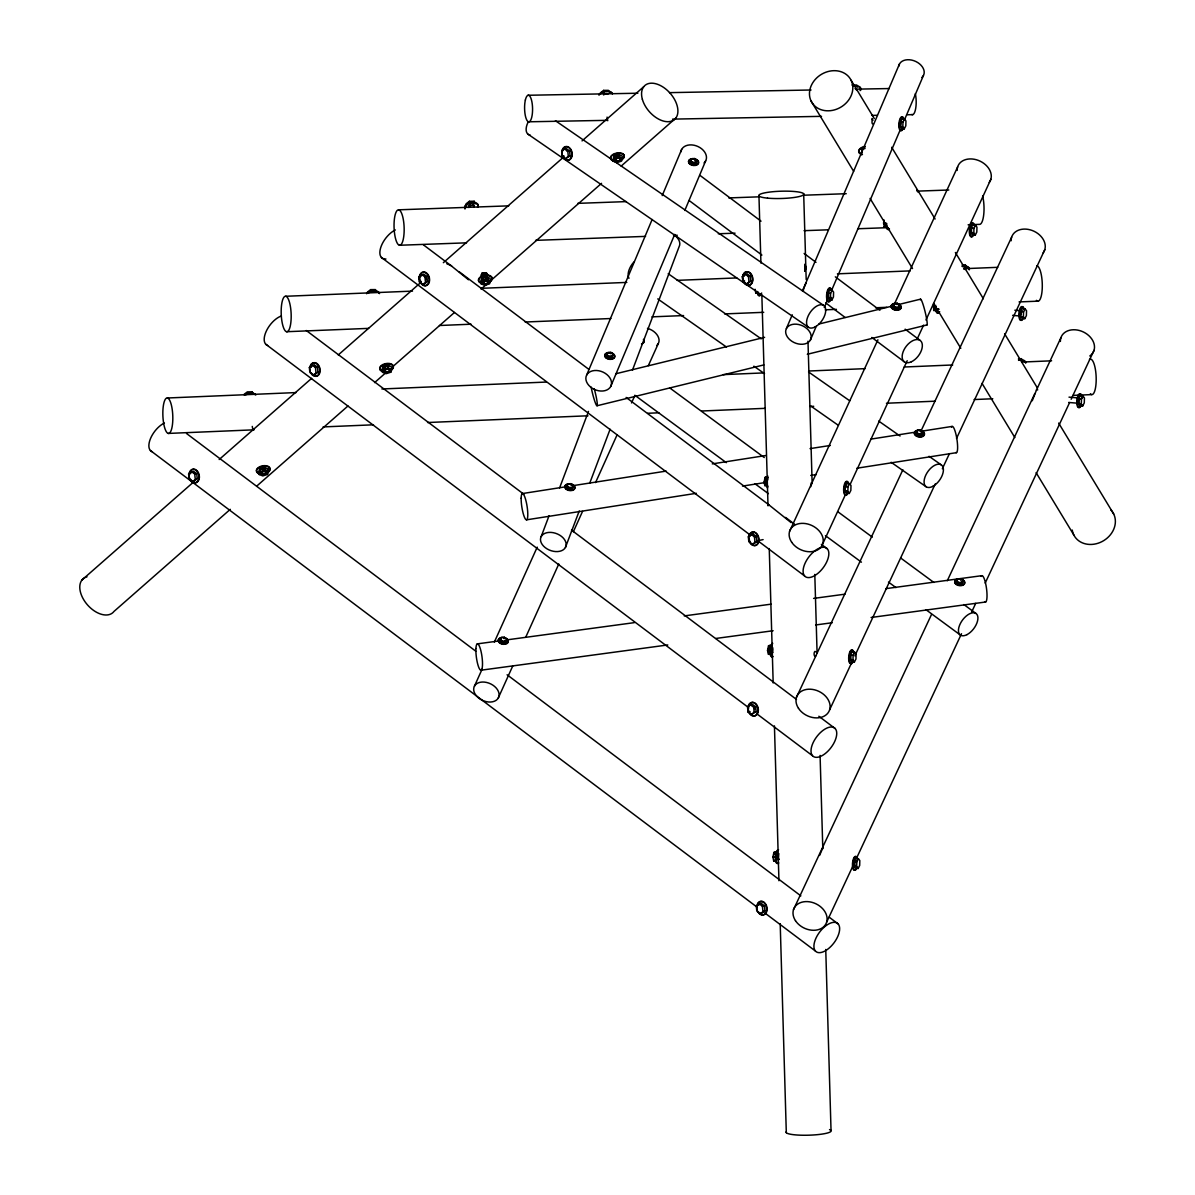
<?xml version="1.0" encoding="UTF-8"?>
<svg xmlns="http://www.w3.org/2000/svg" width="1195" height="1195" viewBox="0 0 1195 1195"><rect width="100%" height="100%" fill="white"/><g stroke="black" fill="none" stroke-linecap="round" stroke-linejoin="round"><path stroke-width="1.5" d="M487.067 275.537A2.644 1.479 -9.3 0 0 486.096 273.849L482.317 274.208L482.272 276.389M828.06 297.973L828.195 293.089L829.763 290.041L832.168 290.251L833.587 292.103L833.453 296.987L831.884 300.035L829.479 299.825L828.06 297.973L830.465 298.197L831.884 300.035M830.465 298.197L830.6 293.298L832.168 290.251M845.209 491.369L845.343 486.484L846.911 483.437L849.57 483.661L850.989 485.514L850.855 490.398L849.286 493.445L846.628 493.206L845.209 491.369L847.867 491.608L849.286 493.445M847.867 491.608L848.017 486.709L849.57 483.661M850.243 659.939L850.392 655.054L851.945 652.007L854.679 652.246L856.098 654.083L855.964 658.983L854.395 662.03L851.676 661.791L850.243 659.939L852.976 660.178L854.395 662.03M852.976 660.178L853.111 655.293L854.679 652.246M854.022 866.42L854.156 861.535L855.725 858.488L858.398 858.712L859.817 860.564L859.683 865.449L858.115 868.496L855.441 868.257L854.022 866.42L856.695 866.659L858.115 868.496M856.695 866.659L856.83 861.759L858.398 858.712M900.373 126.834L900.522 121.95L902.076 118.902L904.525 119.112L905.944 120.949L905.81 125.848L904.242 128.881L901.792 128.672L900.373 126.834L902.822 127.043L904.242 128.881M902.822 127.043L902.972 122.159L904.525 119.112M970.937 233.01L971.087 228.125L972.64 225.078L975.523 225.332L976.957 227.169L976.808 232.069L975.254 235.116L972.371 234.862L970.937 233.01L973.82 233.264L975.254 235.116M973.82 233.264L973.97 228.379L975.523 225.332M1020.515 316.57L1020.664 311.686L1022.218 308.639L1025.101 308.893L1026.535 310.73L1026.385 315.614L1024.832 318.662L1021.949 318.408L1020.515 316.57L1023.398 316.824L1024.832 318.662M1023.398 316.824L1023.547 311.94L1025.101 308.893M1078.413 403.805L1078.562 398.921L1080.116 395.874L1082.999 396.128L1084.433 397.965L1084.283 402.864L1082.73 405.912L1079.847 405.658L1078.413 403.805L1081.296 404.059L1082.73 405.912M1081.296 404.059L1081.445 399.175L1082.999 396.128M500.107 640.864L501.228 637.547L504.409 637.308L506.68 639.026L506.486 640.415L505.575 642.357L502.393 642.581L500.107 640.864L501.228 637.547M502.393 642.581L502.587 641.207L500.317 639.489M504.2 638.698L504.409 637.308M505.575 642.357L506.68 639.026M566.729 487.216L567.849 483.885L571.031 483.661L573.301 485.364L573.107 486.753L572.196 488.695L569.014 488.919L566.729 487.216L567.849 483.885M569.014 488.919L569.208 487.545L566.938 485.827M570.822 485.036L571.031 483.661M572.196 488.695L573.301 485.364M606.597 355.961L607.702 352.63L610.884 352.391L613.169 354.108L612.96 355.498L612.049 357.439L608.867 357.663L606.597 355.961L607.702 352.63M608.867 357.663L609.062 356.289L606.791 354.571M610.69 353.78L610.884 352.391M612.049 357.439L613.169 354.108M690.396 162.102L691.502 158.771L694.683 158.547L696.969 160.264L696.76 161.639L695.848 163.595L692.667 163.82L690.396 162.102L691.502 158.771M692.667 163.82L692.876 162.43L690.59 160.727M694.683 158.547L694.489 159.936L696.76 161.639M695.848 163.595L696.969 160.264M893.009 306.846L894.114 303.515L897.296 303.276L899.581 304.994L899.372 306.383L898.461 308.325L895.279 308.549L893.009 306.846L894.114 303.515M895.279 308.549L895.473 307.175L893.203 305.457M897.101 304.665L897.296 303.276M898.461 308.325L899.581 304.994M916.266 433.621L917.372 430.29L920.553 430.066L922.839 431.768L921.718 435.099L918.537 435.324L916.266 433.621L917.177 431.679M918.537 435.324L918.746 433.949L916.46 432.231M920.553 430.066L920.359 431.44L922.63 433.158M921.718 435.099L922.839 431.768M956.553 582.264L957.658 578.933L960.84 578.709L963.125 580.411L962.916 581.801L962.005 583.743L958.823 583.982L956.553 582.264L957.658 578.933M958.823 583.982L959.032 582.592L956.747 580.875M960.646 580.083L960.84 578.709M962.005 583.743L963.125 580.411M1032.241 400.758L1036.588 389.779L1037.753 389.824M767.773 486.081L764.86 485.827L764.113 481.943L765.099 477.358L766.817 476.671M767.683 479.15L767.026 482.197L764.113 481.943M771.253 654.531L768.28 654.262L767.534 650.379L768.519 645.793L770.252 645.106M770.835 649.109L771.492 646.062L768.519 645.793M887.273 227.184L884.121 226.916L884.031 219.97M776.586 861.132L773.673 860.878L772.926 856.994L773.912 852.423L775.645 851.721M936.85 310.745L933.698 310.461L933.609 303.53M804.803 271.34L806.117 267.097L804.653 264.274M765.383 479.464L765.203 480.031A2.659 0.911 -85 0 0 765.308 483.602M815.961 655.517L815.363 656.384A2.734 1.374 -86.2 0 1 814.228 655.114A2.644 1.329 -86.2 0 1 814.856 651.454L815.976 651.753M481.839 275.074L482.317 274.208M819.576 855.456L822.728 848.062M259.688 468.933L258.673 471.786L259.195 474.534L262.825 475.924L267.486 474.445L268.502 471.592L267.979 468.858L264.334 467.469L259.688 468.933L260.211 471.666L259.195 474.534M267.979 468.858L266.963 471.711L267.486 474.445M382.997 366.686L381.982 369.539L382.505 372.287L386.134 373.676L390.795 372.213L391.811 369.345L391.288 366.611L387.658 365.222L382.997 366.686L383.52 369.434L382.505 372.287M481.734 278.345L480.719 281.198L481.241 283.947L484.871 285.336L489.532 283.872L490.547 281.019L490.025 278.271L486.395 276.882L481.734 278.345L482.257 281.094L481.241 283.947M613.812 156.037L613.229 161.22L616.874 162.61L621.519 161.146L622.535 158.293L622.102 155.962L618.457 154.573L613.812 156.037L613.229 161.22M861.953 149.45L861.371 154.588L861.953 149.45L865.06 148.479M541.201 536.54L549.088 515.687M559.604 487.874L588.493 411.409M565.444 547.429A13.309 8.962 20.7 0 0 550.97 532.402A13.309 8.962 20.7 0 0 543.561 546.13A13.309 8.962 20.7 0 0 565.444 547.429L579.246 510.937M589.747 483.124L610.107 429.244M632.454 370.151L679.089 246.753A13.309 8.962 20.7 0 0 674.234 235.056M802.786 290.714L806.222 282.573M586.685 375.021L652.141 219.507M662.209 195.592L681.643 149.45M610.705 386.478A13.309 9.65 22.8 0 0 596.619 370.495A13.309 9.65 22.8 0 0 588.762 385.298A13.309 9.65 22.8 0 0 610.705 386.478L674.712 234.384M684.795 210.469L705.647 160.907M786.415 328.461L792.255 314.808M802.457 290.938L899.432 64.037M810.419 339.963A13.309 9.366 23.1 0 0 796.243 324.174A13.309 9.366 23.1 0 0 788.595 338.499A13.309 9.366 23.1 0 0 810.419 339.963L816.245 326.31M824.266 307.548L827.179 300.722M831.556 290.49L900.104 130.136M904.466 119.888L923.421 75.539M474.445 686.169L482.093 669.215M494.342 642.088L537.212 547.146M498.33 697.91A13.309 9.187 24.3 0 0 484.184 682.076A13.309 9.187 24.3 0 0 476.641 696.117A13.309 9.187 24.3 0 0 498.33 697.91L512.864 665.705M525.89 636.875L558.797 563.98M573.346 531.76L582.518 511.43M595.543 482.601L616.964 435.129M631.513 402.924L634.575 396.142M648.347 365.625L658.296 343.577M789.581 531.327L877.922 339.798M894.338 304.202L957.643 166.912M822.772 543.755L845.448 494.596M850.138 484.423L907.199 360.696M917.357 338.648L923.615 325.1M925.961 320.006L990.834 179.325M796.467 697.312L902.867 469.784M921.001 431.022L1011.627 237.193M829.644 709.77L852.498 660.895A6.916 2.345 -85 0 1 849.092 661.97A6.916 2.345 -85 0 1 849.854 651.798A6.916 2.345 -85 0 1 853.26 652.575M854.858 655.846L935.252 483.93M942.347 468.754L949.442 453.592M956.523 438.431L1044.803 249.65M793.465 909.709L931.502 614.514M947.276 580.77L1034.84 393.528M1036.409 390.153L1060.861 337.871M826.641 922.167L852.662 866.495M856.606 858.07L961.512 633.708M971.774 611.78L975.717 603.356M985.173 583.115L1069.585 402.61M1071.153 399.249L1094.037 350.329M802.696 290.833L802.995 290.4A2.734 1.374 -86.2 0 1 803.682 289.997M81.887 580.068L193.963 481.66M219.178 459.522L311.656 378.322M338.275 354.945L419.52 283.603M443.345 262.691L563.831 156.889M582.04 140.905L643.672 86.772M230.291 509.324L114.003 611.422A22.556 13.907 48.7 0 1 86.159 603.296A22.556 13.907 48.7 0 1 86.996 576.812M256.91 485.947L347.969 405.986M374.588 382.609L385.791 372.765M392.796 366.611L454.444 312.492M481.062 289.115L486.664 284.201M489.472 281.736L601.548 183.328M621.161 166.105L675.802 118.126M309.356 367.537L314.136 364.684L317.437 367.134L317.945 372.033L315.151 374.483L313.165 374.886L309.863 372.437L309.356 367.537L311.342 367.134M188.631 474.042L193.411 471.188L196.712 473.638L197.22 478.538L194.412 480.987L192.44 481.406L189.124 478.956L188.631 474.042L190.602 473.638M564.503 148.912L561.695 151.362L562.203 156.261L565.504 158.711L570.09 155.888L569.582 150.988L566.281 148.538L564.503 148.912L567.804 151.362L568.312 156.261L565.504 158.711M418.847 276.941L423.613 274.073L426.929 276.523L427.422 281.423L424.628 283.872L422.642 284.29L419.34 281.841L418.847 276.941L420.819 276.523M313.165 374.886L317.945 372.033M192.44 481.406L197.22 478.538M422.642 284.29L427.422 281.423M742.334 276.538L746.95 273.7L750.266 276.15L750.759 281.049L747.965 283.499L746.143 283.887L742.842 281.437L742.334 276.538L744.156 276.15M746.143 283.887L750.759 281.049M748.324 536.824L753.029 533.971L756.33 536.421L756.838 541.32L754.045 543.77L752.133 544.173L748.832 541.723L748.324 536.824L753.029 533.971M752.133 544.173L756.838 541.32M750.355 704.766L747.547 707.201L748.055 712.115L751.356 714.565L756.166 711.697L755.673 706.798L752.357 704.333L750.355 704.766L753.657 707.216L754.164 712.115L751.356 714.565M756.301 906.198L761.11 903.33L764.412 905.78L764.919 910.68L762.111 913.129L760.11 913.548L756.793 911.098L756.301 906.198L761.11 903.33M760.11 913.548L764.919 910.68M872.962 123.817L872.768 123.907A2.659 0.941 -84.1 0 1 872.036 122.667L872.081 118.514L872.977 120.381M600.368 92.881L603.639 90.387L608.434 90.342L609.943 92.792M475.7 203.703L474.191 201.253L469.396 201.298L466.125 203.792L466.603 206.302M367.388 292.118L370.659 289.623L375.454 289.578L376.963 292.028M244.079 394.365L247.35 391.87L252.145 391.826L253.654 394.275M482.631 273.745L481.495 275.014L482.078 276.03A2.659 1.479 -10.8 0 1 484.408 273.491A2.659 1.479 -10.8 0 1 486.903 275.209M774.659 853.768L774.898 853.663A2.659 0.911 -85 0 0 774.494 853.857A3.017 1.031 -85 0 1 775.077 853.305M884.121 226.916L885.839 226.213M755.061 289.265L755.808 293.148L757.525 292.461M933.698 310.461L935.416 309.774M773.673 860.878L775.391 860.191M614.245 158.367L618.905 156.904L622.535 158.293M482.257 281.094L486.918 279.63L490.547 281.019M383.52 369.434L388.181 367.97L391.811 369.345M260.211 471.666L264.857 470.203L268.502 471.592M615.993 373.721L764.621 337.334M819.008 324.009L891.5 306.264M898.759 304.486L920.508 299.168M597.052 405.747L763.814 364.923M807.312 354.273L926.947 324.98M567.804 151.362L569.582 150.988M562.203 156.261L563.98 155.888M568.312 156.261L570.09 155.888M421.641 274.491L424.942 276.941L426.929 276.523M419.34 281.841L421.327 281.423M745.142 274.088L748.443 276.538L750.266 276.15M312.149 365.087L315.465 367.537L317.437 367.134M742.842 281.437L744.664 281.049M191.424 471.592L194.725 474.056L196.712 473.638M751.132 534.374L754.433 536.824L756.33 536.421M757.705 540.723L763.112 539.602M753.657 707.216L755.673 706.798M748.055 712.115L750.072 711.697M754.164 712.115L756.166 711.697M759.094 903.749L762.395 906.198L764.412 905.78M522.275 493.58L566.549 486.664M572.076 485.797L666.168 471.099M712.28 463.884L765.786 455.534M810.061 448.618L830.346 445.451M870.931 439.103L915.206 432.187M922.585 431.036L952.101 426.421M526.651 519.81L696.371 493.296M742.498 486.096L764.636 482.631M810.748 475.431L816.29 474.564M856.875 468.216L956.493 452.666M477.253 643.881L499.435 640.879M506.829 639.878L634.336 622.64M684.242 615.903L771.089 604.162M813.601 598.411L845.014 594.169M885.674 588.672L981.782 575.691M481.137 670.186L667.796 644.956M715.85 638.459L773.135 630.721M815.632 624.97L832.273 622.729M871.08 617.486L985.666 601.996M692.876 162.43L696.058 162.206M895.473 307.175L898.67 306.936M609.062 356.289L612.258 356.05M918.746 433.949L921.928 433.71M569.208 487.545L572.39 487.306M959.032 582.592L962.214 582.368M502.587 641.207L505.769 640.968M167.375 397.995L296.091 392.572M381.907 388.972L546.055 382.071M723.274 374.618L764.307 372.885M809.075 371.003L865.046 368.657M904.212 367.014L952.714 364.968M1021.74 362.07L1051.585 360.815M168.271 433.427A17.761 4.944 87.6 0 0 171.916 407.585A17.761 4.944 87.6 0 0 163.297 406.106A17.761 4.944 87.6 0 0 168.271 433.427L254.087 429.827M323.098 426.914L373.467 424.808M427.571 422.522L587.985 415.785M647.69 413.276L658.878 412.798M701.779 411.005L765.203 408.332M809.971 406.449L813.705 406.3M886.451 403.238L934.953 401.191M974.134 399.548L992.791 398.757M1072.991 395.396L1091.647 394.604M285.754 296.27L412.499 291.117M481.451 288.309L626.822 282.408M677.147 280.362L736.792 277.927M837.426 273.834L910.127 270.892M964.171 268.681L997.72 267.322M286.606 331.717A17.761 4.959 87.7 0 0 290.295 305.875A17.761 4.959 87.7 0 0 281.647 304.396A17.761 4.959 87.7 0 0 286.606 331.717L368.613 328.371M439.431 325.503L471.114 324.203M525.173 322.008L610.899 318.527M651.902 316.854L683.585 315.57M724.588 313.912L763.724 312.313M825.237 309.819L836.425 309.356M875.562 307.772L886.735 307.309M1019.066 301.932L1037.708 301.17M398.742 209.812L508.756 205.854M577.753 203.359L626.225 201.611M728.771 197.922L758.601 196.846M803.354 195.233L846.239 193.695M917.103 191.14L948.8 190.005M399.444 245.259A17.761 5.034 87.9 0 0 403.298 219.402A17.761 5.034 87.9 0 0 394.544 217.938A17.761 5.034 87.9 0 0 399.444 245.259L466.558 242.839M535.554 240.359L645.554 236.386M673.532 235.385L677.251 235.251M718.285 233.772L735.059 233.174M804.041 230.68L828.284 229.813M858.115 228.738L887.96 227.662M968.129 224.779L979.317 224.376A17.761 5.034 87.9 0 0 983.694 214.906A17.761 5.034 87.9 0 0 982.619 195.905M527.996 95.271L637.861 93.225M669.514 92.642L811.047 89.998M855.739 89.162L889.259 88.549M529.176 121.785L607.389 120.337M672.561 119.127L821.533 116.348M871.812 115.407L877.399 115.303M907.199 114.75L912.786 114.645M852.035 85.054L856.815 85.009L857.218 87.115M962.154 265.006L965.336 264.976L966.86 267.426M1018.469 358.724L1021.665 358.694M264.125 471.472L265.38 471.592M483.198 273.461L485.514 273.76M900.522 121.95L902.972 122.159M971.087 228.125L973.97 228.379M883.374 223.032L886.526 223.301M828.195 293.089L830.6 293.298M1014.824 310.222L1020.396 310.715M1020.664 311.686L1023.547 311.94M932.951 306.577L936.103 306.861L936.596 309.445M1012.628 315.361L1020.067 316.018M755.808 293.148L758.422 293.387M1069.002 397.143L1078.293 397.95M1078.562 398.921L1081.445 399.175M1068.674 402.446L1077.95 403.253M765.099 477.358L768.012 477.627M845.343 486.484L848.017 486.709M850.392 655.054L853.111 655.293M767.534 650.379L770.506 650.633M773.912 852.423L776.825 852.677M854.156 861.535L856.83 861.759M772.926 856.994L775.854 857.248M446.796 263.766L450.754 265.424L468.5 279.779M622.207 153.528L623.073 154.006A6.916 3.884 -9.3 0 1 622.416 158.83M555.421 120.725L823.579 305.367M528.265 134.363L808.686 327.445M668.199 273.715L761.245 338.857M808.537 371.959L849.72 400.788M878.698 421.073L900.059 436.026M929.038 456.311L941.242 464.855M657.758 298.914L726.396 346.968M753.851 366.178L764.531 373.662M810.3 405.688L837.755 424.912M891.141 462.286L926.23 486.843M669.708 387.897L764.262 457.536M837.8 511.714L872.32 537.138M900.851 558.14L933.863 582.458M963.887 604.565L975.897 613.408M634.799 395.246L726.351 462.674M754.867 483.676L768.385 493.64M825.416 535.644L861.431 562.173M888.453 582.07L895.951 587.596M925.976 609.704L960.496 635.128M700.136 175.501L761.036 221.165M804.115 253.459L816.006 262.362M835.32 276.837L879.878 310.252M905.138 329.178L919.986 340.321M689.112 200.506L761.902 255.073M825.775 302.947L845.089 317.422M871.827 337.468L904.51 361.965M423.448 244.87L451.755 266.186M459.209 271.788L588.866 369.374M626.12 397.412L769.192 505.082M785.578 517.42L794.526 524.157M821.353 544.352L827.313 548.834A17.761 8.977 -53 0 1 815.558 575.079A17.761 8.977 -53 0 1 805.042 563.308A17.761 8.977 -53 0 1 827.313 548.834M381.384 257.433L749.489 534.479M758.437 541.215L804.623 575.975M306.278 330.507L523.813 494.222M571.494 530.102L796.482 699.433M818.829 716.253L835.215 728.591A17.761 8.977 -53 0 1 823.46 754.837A17.761 8.977 -53 0 1 812.944 743.081A17.761 8.977 -53 0 1 835.215 728.591M265.708 344.19L748.458 707.53M757.406 714.251L812.525 755.748M186.51 433.486L475.789 651.2M507.098 674.772L800.844 895.862M829.181 917.177L838.128 923.914A17.761 8.977 -53 0 1 826.372 950.159A17.761 8.977 -53 0 1 815.856 938.404A17.761 8.977 -53 0 1 838.128 923.914M150.406 450.53L757.286 907.304M764.74 912.905L815.453 951.071M620.28 158.786L619.428 158.293L620.474 159.144M791.075 522.603L769.147 505.052L768.012 505.53M851.124 80.304A22.556 19.06 -31.2 0 1 828.449 110.806A22.556 19.06 -31.2 0 1 813.87 81.126A22.556 19.06 -31.2 0 1 851.124 80.304L874.292 118.574M891.664 147.269L935.102 219.014M955.373 252.503L983.365 298.735M1004.607 333.808L1037.424 388.016M1058.665 423.09L1113.68 513.969M811.181 101.187L853.648 171.333M870.065 198.43L912.532 268.591M933.773 303.664L960.81 348.298M982.036 383.371L1014.869 437.579M1036.095 472.652L1073.752 534.837M812.017 483.796L811.42 482.571L810.793 486.679M965.336 264.976L965.784 267.307M618.457 154.573L618.905 156.904M603.639 90.387L604.043 92.523M607.06 117.11L607.747 120.71M474.191 201.253L474.669 203.762M486.395 276.882L486.918 279.63M469.396 201.298L469.874 203.807M390.272 369.464L390.795 372.213M387.658 365.222L388.181 367.97M370.659 289.623L371.137 292.133M252.145 391.826L252.623 394.335M264.334 467.469L264.857 470.203M252.264 426.406L252.952 430.036M748.443 276.538L748.951 281.437M754.433 536.824L754.941 541.723M762.395 906.198L762.903 911.098M424.942 276.941L425.45 281.841M315.465 367.537L315.958 372.437M194.725 474.056L195.233 478.956M803.682 193.754L806.192 279.6M807.984 341.173L812.077 481.122M814.796 574.407L817.081 652.784M820.084 755.404L822.802 848.704M825.745 949.472L831.033 1130.455M758.959 195.95L760.931 263.124M761.842 294.851L768.012 505.694M769.251 548.61L773.18 682.957M774.435 725.873L778.946 880.745M780.201 923.66L786.31 1132.651M772.567 650.185A3.436 0.911 -89.1 0 1 772.567 649.423A3.017 1.031 -85 0 0 772.523 651.663M957.18 170.422A17.761 13.324 24.8 0 1 978.212 160.354A17.761 13.324 24.8 0 1 989.251 182.417M1060.383 341.426A17.761 13.503 25.1 0 1 1083.611 332.09A17.761 13.503 25.1 0 1 1089.795 355.961M1011.149 240.763A17.761 13.503 25.1 0 1 1032.256 230.501A17.761 13.503 25.1 0 1 1043.19 252.787M267.665 345.489A17.761 8.977 -53 0 1 266.126 331.523A17.761 8.977 -53 0 1 280.78 316.212M152.362 451.829A17.761 8.977 -53 0 1 150.525 438.52A17.761 8.977 -53 0 1 164.387 423.03M385.94 259.016A17.761 8.977 -53 0 1 380.787 247.38A17.761 8.977 -53 0 1 395.366 229.933M1036.857 265.738A17.761 4.959 87.7 0 1 1042.294 286.621A17.761 4.959 87.7 0 1 1036.394 300.348M1089.481 359.546A17.761 4.944 87.6 0 1 1096.173 377.739A17.761 4.944 87.6 0 1 1090.348 393.782M829.524 1129.589A22.556 3.645 -1.7 0 1 811.495 1135.086A22.556 3.645 -1.7 0 1 786.325 1131.695M1110.827 509.892A22.556 19.06 -31.2 0 1 1102.134 541.529A22.556 19.06 -31.2 0 1 1072.244 530.042M981.14 576.438A13.309 2.823 82.3 0 1 986.398 587.701A13.309 2.823 82.3 0 1 984.904 601.847M647.481 328.356A13.309 9.187 24.3 0 1 656.772 345.474M951.534 427.168A13.309 2.644 81.1 0 1 956.792 438.431A13.309 2.644 81.1 0 1 955.776 452.502M628.973 278.301A13.309 7.26 -55 0 1 633.858 262.063M915.325 93.703A13.309 3.988 88.9 0 1 915.684 108.491A13.309 3.988 88.9 0 1 911.74 114.511M898.7 66.367A13.309 9.366 23.1 0 1 915.848 61.513A13.309 9.366 23.1 0 1 921.883 77.481M530.072 134.99A13.309 7.17 -55.4 0 1 527.966 122.428M680.881 151.855A13.309 9.65 22.8 0 1 698.179 146.626A13.309 9.65 22.8 0 1 704.064 162.923M594.214 388.674A13.309 1.419 76.2 0 1 596.873 405.747A13.309 1.419 76.2 0 1 591.152 387.135M920.299 299.825A13.309 1.419 76.2 0 1 924.975 311.208A13.309 1.419 76.2 0 1 926.513 324.771M935.282 307.474A2.659 0.911 -85 0 1 934.998 308.131M933.848 307.518A2.659 0.911 -85 0 1 933.848 305.308M1021.083 314.927A2.659 0.911 -85 0 1 1021.113 312.926M1021.635 311.268A2.659 0.911 -85 0 1 1022.352 310.924M1023.518 317.661A6.916 2.345 -85 0 1 1019.977 318.647A6.916 2.345 -85 0 1 1020.739 308.474A6.916 2.345 -85 0 1 1024.145 309.251M1021.74 319.797A6.916 2.345 -85 0 1 1019.021 312.627A6.916 2.345 -85 0 1 1023.144 307.937M935.536 307.937A3.017 1.031 -85 0 1 935.013 308.773M933.878 306.801A3.017 1.031 -85 0 1 933.982 305.248M936.447 309.012A3.017 1.031 -85 0 1 936.029 308.295A2.659 0.911 -85 0 1 935.147 308.325A3.017 1.031 -85 0 0 935.461 308.922M936.327 308.654A2.659 0.911 -85 0 1 936.133 308.415A2.659 0.911 -85 0 1 935.147 306.801M934.819 306.771A2.659 0.911 -85 0 1 934.834 306.084A3.017 1.031 -85 0 0 934.863 306.891M935.939 308.489A3.017 1.031 -85 0 1 935.401 308.967M935.73 308.19A2.659 0.911 -85 0 1 935.028 308.534A2.659 0.911 -85 0 0 935.625 307.712A3.017 1.031 -85 0 0 936.118 308.982M935.849 307.966A3.017 1.031 -85 0 1 935.073 308.937M936.238 308.683A2.659 0.911 -85 0 1 935.521 307.459M935.79 308.952A3.017 1.031 -85 0 1 935.192 306.921M936.268 308.519A3.017 1.031 -85 0 1 935.999 308.863M938.628 309.087A3.017 1.031 -85 0 1 937.851 308.878M938.747 309.206A3.017 1.031 -85 0 1 938.508 308.937M938.672 309.251A3.017 1.031 -85 0 1 938.18 308.907M939.688 311.656A6.916 2.345 -85 0 1 936.238 307.205M938.433 312.522A6.916 2.345 -85 0 1 935.715 305.352M884.793 224.974A2.659 0.911 -85 0 1 884.195 223.375M972.207 232.607A2.659 0.911 -85 0 1 971.445 230.754A2.659 0.911 -85 0 1 972.058 227.722M973.417 235.385A6.916 2.345 -85 0 1 970.191 234.22A6.916 2.345 -85 0 1 971.341 224.526A6.916 2.345 -85 0 1 974.552 225.706M972.76 235.325A6.916 2.345 -85 0 1 969.533 234.16A6.916 2.345 -85 0 1 970.684 224.466A6.916 2.345 -85 0 1 973.91 225.646M884.897 225.287A3.017 1.031 -85 0 1 884.3 223.256M884.912 224.72A2.659 0.911 -85 0 1 884.748 224.316M884.808 224.6A3.017 1.031 -85 0 1 884.688 223.988M889.498 229.022A6.916 2.345 -85 0 1 886.66 223.644M888.856 228.962A6.916 2.345 -85 0 1 886.003 223.599M1079.682 403.402A2.659 0.911 -85 0 1 1079.458 403.342M1078.98 402.177A2.659 0.911 -85 0 1 1079.772 398.219M1080.892 406.18A6.916 2.345 -85 0 1 1077.591 404.522A6.916 2.345 -85 0 1 1079.205 394.664A6.916 2.345 -85 0 1 1082.222 398.055M1080.235 406.121A6.916 2.345 -85 0 1 1077.009 404.956A6.916 2.345 -85 0 1 1078.159 395.261A6.916 2.345 -85 0 1 1081.385 396.441M754.508 536.719A2.659 1.867 78.2 0 1 754.911 537.182M748.682 537.078A6.916 4.87 78.2 0 1 756.241 533.612A6.916 4.87 78.2 0 1 756.345 545.069A6.916 4.87 78.2 0 1 748.697 538.855M753.462 545.383A6.916 4.87 78.2 0 1 749.131 538.766M749.116 536.988A6.916 4.87 78.2 0 1 754.209 532.029A6.916 4.87 78.2 0 1 759.019 539.363A6.916 4.87 78.2 0 1 754.762 545.607M757.122 909.978A6.916 4.87 78.2 0 1 761.857 901.463A6.916 4.87 78.2 0 1 766.144 912.143A6.916 4.87 78.2 0 1 757.794 911.636M757.54 904.69A6.916 4.87 78.2 0 1 764.008 902.18A6.916 4.87 78.2 0 1 766.772 911.546A6.916 4.87 78.2 0 1 760.304 914.041M759.169 912.95A6.916 4.87 78.2 0 1 758.242 911.531M754.568 708.142A2.659 1.867 78.2 0 1 754.867 709.486M748.488 709.128A6.916 4.87 78.2 0 1 754.852 702.914A6.916 4.87 78.2 0 1 757.122 714.371A6.916 4.87 78.2 0 1 748.847 710.891M743.021 276.732A6.916 4.87 78.2 0 1 750.579 273.252A6.916 4.87 78.2 0 1 750.669 284.709A6.916 4.87 78.2 0 1 743.036 278.495M804.668 265.858A6.916 4.87 78.2 0 1 804.713 271.056M805.086 265.768A6.916 4.87 78.2 0 1 805.131 270.966M617.023 155.888A2.659 1.479 -10.8 0 1 618.98 155.903A2.659 1.479 -10.8 0 0 616.351 156.037M606.537 93.554A2.659 1.479 -10.8 0 1 607.628 93.867M598.889 95.122A6.916 3.839 -10.8 0 1 606.119 91.119A6.916 3.839 -10.8 0 1 612.408 93.972M599.576 94.584A6.916 3.839 -10.8 0 1 606.209 91.612A6.916 3.839 -10.8 0 1 612.169 93.509M603.55 94.943A2.659 1.479 -10.8 0 1 607.717 94.345M618.995 160.742A3.017 1.673 -10.8 0 1 618.248 160.952M615.395 158.651A3.017 1.673 -10.8 0 1 615.948 158.248M619.578 157.74A3.017 1.673 -10.8 0 0 617.352 157.725A2.659 1.479 -10.8 0 1 619.339 157.815M617.337 157.546A2.659 1.479 -10.8 0 1 618.696 157.456M617.815 155.903A3.017 1.673 -10.8 0 1 618.562 155.918M617.979 157.202A2.659 1.479 -10.8 0 0 617.292 157.307A3.017 1.673 -10.8 0 1 618.039 157.128M616.232 155.992A3.017 1.673 -10.8 0 1 619.757 156.037M615.724 156.067A2.659 1.479 -10.8 0 1 619.413 155.828M614.424 157.352A3.017 1.673 -10.8 0 1 614.992 156.455M615.53 156.067A3.017 1.673 -10.8 0 1 619.712 155.783M611.601 159.682A6.916 3.839 -10.8 0 1 616.964 152.99A6.916 3.839 -10.8 0 1 623.417 157.8M612.841 160.787A6.916 3.839 -10.8 0 1 612.751 155.066A6.916 3.839 -10.8 0 1 622.804 154.215A6.916 3.839 -10.8 0 1 621.146 160.085M619.533 160.727A6.916 3.839 -10.8 0 1 617.77 161.146M468.963 206.137A2.659 1.479 -10.8 0 1 471.009 204.942M472.966 204.957A2.659 1.479 -10.8 0 1 474.012 205.809A2.659 1.479 -10.8 0 0 472.951 204.838M464.915 208.423A6.916 3.839 -10.8 0 1 471.95 202.418A6.916 3.839 -10.8 0 1 477.507 207.347M465.019 208.991A6.916 3.839 -10.8 0 1 471.159 203.105A6.916 3.839 -10.8 0 1 478.209 206.884M468.918 207.512A2.659 1.479 -10.8 0 1 471.816 205.421A2.659 1.479 -10.8 0 1 473.967 207.168M481.436 275.194A3.017 1.673 -10.8 0 1 483.93 272.938M486.141 272.953A3.017 1.673 -10.8 0 1 486.709 273.192M481.988 275.612A2.659 1.479 -10.8 0 1 484.707 273.162M485.962 273.282A2.659 1.479 -10.8 0 1 486.455 273.491M481.869 273.282A3.017 1.673 -10.8 0 1 482.407 272.893M482.183 273.506A2.659 1.479 -10.8 0 1 482.66 273.162M481.555 274.013A3.017 1.673 -10.8 0 1 482.466 273.177M482.466 276.433A3.017 1.673 -10.8 0 1 484.423 275.507M485.2 275.388A3.017 1.673 -10.8 0 1 485.962 275.403M482.78 276.657A2.659 1.479 -10.8 0 1 484.498 275.836A3.017 1.673 -10.8 0 0 482.526 276.717A2.659 1.479 -10.8 0 1 484.453 275.552M487.261 275.373A3.017 1.673 -10.8 0 0 484.035 273.506A3.017 1.673 -10.8 0 0 482.153 276.478A3.017 1.673 -10.8 0 1 487.142 275.477A2.659 1.479 -10.8 0 0 484.169 274.118A3.017 1.673 -10.8 0 0 481.869 276.732M486.962 275.492A2.659 1.479 -10.8 0 0 484.468 273.774A2.659 1.479 -10.8 0 0 482.108 276.179A3.017 1.673 -10.8 0 1 482.899 273.58A3.017 1.673 -10.8 0 1 487.172 273.804M481.794 276.747A3.017 1.673 -10.8 0 1 484.319 274.94A3.017 1.673 -10.8 0 1 487.485 275.522M482.332 276.463A2.659 1.479 -10.8 0 1 486.843 275.492M487.142 275.492A2.659 1.479 -10.8 0 0 484.333 274.984A2.659 1.479 -10.8 0 0 482.123 276.583A2.659 1.479 -10.8 0 1 484.169 274.118A3.017 1.673 -10.8 0 1 487.56 275.492A3.017 1.673 -10.8 0 0 484.199 274.357A3.017 1.673 -10.8 0 0 481.704 276.613A3.017 1.673 -10.8 0 1 484.647 274.581A3.017 1.673 -10.8 0 1 487.65 275.627M487.231 275.268A2.659 1.479 -10.8 0 0 483.9 274.491A2.659 1.479 -10.8 0 0 482.212 276.747A3.017 1.673 -10.8 0 1 484.094 273.789A3.017 1.673 -10.8 0 1 487.321 275.672A2.659 1.479 -10.8 0 0 484.289 274.701A2.659 1.479 -10.8 0 0 482.078 276.687M488.426 281.557A2.659 1.479 -10.8 0 1 485.08 283.663A2.659 1.479 -10.8 0 1 483.841 281.393A2.659 1.479 -10.8 0 1 488.232 281.213M483.885 280.616A3.017 1.673 -10.8 0 1 484.543 280.302M484.124 280.885A2.659 1.479 -10.8 0 1 486.723 280.317M483.392 281.288A3.017 1.673 -10.8 0 1 487.56 280.392M482.959 279.003A3.017 1.673 -10.8 0 1 483.497 278.614M488.083 278.659A3.017 1.673 -10.8 0 1 488.307 279.062A3.017 1.673 -10.8 0 0 488.247 278.779M483.124 276.613A3.017 1.673 -10.8 0 1 484.528 276.075A2.659 1.479 -10.8 0 0 483.303 276.598M483.945 276.598A2.659 1.479 -10.8 0 1 484.617 276.403A3.017 1.673 -10.8 0 0 483.841 276.583M482.825 279.033A2.659 1.479 -10.8 0 1 483.153 278.659M486.843 277.852A2.659 1.479 -10.8 0 0 484.886 277.837A3.017 1.673 -10.8 0 1 487.067 277.808M482.526 279.152A3.017 1.673 -10.8 0 1 483.437 278.33M482.138 282.886A6.916 3.839 -10.8 0 1 479.778 277.389A6.916 3.839 -10.8 0 1 490.234 275.716A6.916 3.839 -10.8 0 1 488.964 281.796M482.242 283.469A6.916 3.839 -10.8 0 1 479.882 277.972A6.916 3.839 -10.8 0 1 490.338 276.299A6.916 3.839 -10.8 0 1 489.069 282.364M468.933 206.033A2.659 1.479 -10.8 0 1 470.337 205.017M366.581 293.731A6.916 3.839 -10.8 0 1 374.095 290.714A6.916 3.839 -10.8 0 1 379.502 293.611M367.701 293.343A6.916 3.839 -10.8 0 1 379.293 293.223M385.447 369.509A2.659 1.479 -10.8 0 1 389.645 369.778A2.659 1.479 -10.8 0 1 386.568 371.989A2.659 1.479 -10.8 0 1 384.969 369.852M384.865 367.522A3.017 1.673 -10.8 0 1 385.537 367.209A2.659 1.479 -10.8 0 0 385.059 367.507M385.148 368.956A3.017 1.673 -10.8 0 1 385.806 368.628M385.387 369.225A2.659 1.479 -10.8 0 1 387.329 368.657M385.193 369.24A3.017 1.673 -10.8 0 1 386.612 368.702M388.151 368.598A3.017 1.673 -10.8 0 1 388.823 368.717M384.282 367.627A3.017 1.673 -10.8 0 1 385.477 366.925M384.222 367.343A3.017 1.673 -10.8 0 1 385.432 366.626M384.387 364.953A3.017 1.673 -10.8 0 1 385.044 364.624M384.566 364.938A2.659 1.479 -10.8 0 1 385.163 364.654M384.088 367.373A2.659 1.479 -10.8 0 1 385.492 366.372M386.149 366.178A2.659 1.479 -10.8 0 1 388.106 366.193M383.789 367.492A3.017 1.673 -10.8 0 1 388.898 366.387M381.922 370.838A6.916 3.839 -10.8 0 1 381.414 365.416A6.916 3.839 -10.8 0 1 391.079 363.877A6.916 3.839 -10.8 0 1 391.572 369.3M383.505 371.794A6.916 3.839 -10.8 0 1 381.145 366.297A6.916 3.839 -10.8 0 1 391.601 364.624A6.916 3.839 -10.8 0 1 390.332 370.704M262.243 468.948A2.659 1.479 -10.8 0 1 263.587 468.649M264.483 468.679A2.659 1.479 -10.8 0 1 265.35 468.978M244.288 395.007A6.916 3.839 -10.8 0 1 255.864 394.903M245.752 394.738A6.916 3.839 -10.8 0 1 255.207 394.664M265.828 471.502A2.659 1.479 -10.8 0 1 265.23 473.758A2.659 1.479 -10.8 0 1 261.466 473.728A2.659 1.479 -10.8 0 1 262.721 471.472M261.346 471.876A3.017 1.673 -10.8 0 1 261.884 471.487M262.915 468.948A3.017 1.673 -10.8 0 1 263.692 468.828A2.659 1.479 -10.8 0 0 262.945 468.993M264.453 468.843A3.017 1.673 -10.8 0 1 265.126 468.963M261.451 469.187A3.017 1.673 -10.8 0 1 263.647 468.545M264.394 468.559A3.017 1.673 -10.8 0 1 265.634 468.918A2.659 1.479 -10.8 0 0 264.782 468.44M261.585 468.888A2.659 1.479 -10.8 0 1 263.527 468.32M261.391 468.903A3.017 1.673 -10.8 0 1 263.587 468.261M265.021 468.395A3.017 1.673 -10.8 0 1 265.992 468.963M260.077 473.474A6.916 3.839 -10.8 0 1 257.732 467.977A6.916 3.839 -10.8 0 1 268.188 466.304A6.916 3.839 -10.8 0 1 266.903 472.383M261.869 474.161A6.916 3.839 -10.8 0 1 257.209 469.202A6.916 3.839 -10.8 0 1 267.874 466.692A6.916 3.839 -10.8 0 1 267.023 472.951M768.953 652.321A2.659 0.911 -85 0 1 768.34 650.468M768.355 649.796A2.659 0.911 -85 0 1 769.102 647.242M851.527 659.535A2.659 0.911 -85 0 1 850.765 657.683A2.659 0.911 -85 0 1 851.378 654.651M853.26 661.029A6.916 2.345 -85 0 1 849.72 662.015A6.916 2.345 -85 0 1 850.467 651.843A6.916 2.345 -85 0 1 853.872 652.634M769.042 652.634A3.017 1.031 -85 0 1 768.445 650.603M768.46 649.826A3.017 1.031 -85 0 1 768.893 647.675M769.057 652.067A2.659 0.911 -85 0 1 768.729 650.513M768.803 649.139A2.659 0.911 -85 0 1 768.938 648.482M768.938 651.947A3.017 1.031 -85 0 1 768.758 650.633M768.773 649.856A3.017 1.031 -85 0 1 768.997 648.332M772.448 652.933A3.017 1.031 -85 0 1 771.851 650.513A3.017 1.031 -85 0 1 772.553 647.466M772.597 651.992A2.659 0.911 -85 0 1 772.523 649.468M772.538 652.694A3.017 1.031 -85 0 1 772.612 647.989M772.821 656.847A6.916 2.345 -85 0 1 770.596 651.872A6.916 2.345 -85 0 1 772.582 643.672M772.821 656.309A6.916 2.345 -85 0 1 769.983 651.813A6.916 2.345 -85 0 1 772.582 643.134M828.747 296.883A2.659 0.911 -85 0 1 828.673 294.343M831.496 297.495A6.916 2.345 -85 0 1 827.821 300.781A6.916 2.345 -85 0 1 828.12 290.325A6.916 2.345 -85 0 1 831.69 290.669M830.525 299.019A6.916 2.345 -85 0 1 827.119 300.393A6.916 2.345 -85 0 1 827.403 290.729A6.916 2.345 -85 0 1 830.809 289.369M761.663 292.999A6.916 2.345 -85 0 1 757.72 291.565M760.588 294.239A6.916 2.345 -85 0 1 757.167 291.52M765.308 483.706A2.659 0.911 -85 0 1 765.442 479.165M846.717 490.846A2.659 0.911 -85 0 1 846.045 490.667M845.941 487.082A2.659 0.911 -85 0 1 846.568 485.782M848.211 492.459A6.916 2.345 -85 0 1 844.671 493.445A6.916 2.345 -85 0 1 845.418 483.273A6.916 2.345 -85 0 1 848.823 484.05M847.599 492.4A6.916 2.345 -85 0 1 844.342 494.118A6.916 2.345 -85 0 1 844.178 485.14A6.916 2.345 -85 0 1 847.404 481.854M847.882 482.735A6.916 2.345 -85 0 1 848.226 484.005M765.383 483.93A3.017 1.031 -85 0 1 765.457 479.24M765.457 483.228A2.659 0.911 -85 0 1 765.383 480.704A3.017 1.031 -85 0 0 765.383 482.914M767.668 487.082A6.916 2.345 -85 0 1 767.952 477.432M767.534 487.918A6.916 2.345 -85 0 1 767.862 476.088M773.748 857.338A2.659 0.911 -85 0 1 773.777 855.978M855.157 861.117A2.659 0.911 -85 0 1 856.068 861.012A2.659 0.911 -85 0 0 855.276 861.132M855.067 865.957A2.659 0.911 -85 0 1 854.933 861.565A2.659 0.911 -85 0 0 854.978 865.718M856.501 868.795A6.916 2.345 -85 0 1 853.275 867.615A6.916 2.345 -85 0 1 854.425 857.935A6.916 2.345 -85 0 1 857.651 859.1M855.889 868.735A6.916 2.345 -85 0 1 852.677 867.57A6.916 2.345 -85 0 1 853.827 857.876A6.916 2.345 -85 0 1 857.039 859.056M778.483 856.068A3.017 1.031 -85 0 0 778.572 858.936A2.659 0.911 -85 0 1 777.407 857.412A2.659 0.911 -85 0 1 778.498 853.977A3.017 1.031 -85 0 0 777.781 857.562A3.017 1.031 -85 0 0 778.647 859.668M778.528 858.652A2.659 0.911 -85 0 1 778.572 855.471M778.572 859.145A3.017 1.031 -85 0 1 777.168 857.129A3.017 1.031 -85 0 1 778.677 853.678M778.528 854.649A3.017 1.031 -85 0 0 778.453 859.354A2.659 0.911 -85 0 1 777.751 857.114A2.659 0.911 -85 0 1 778.602 854.111M778.587 859.265A2.659 0.911 -85 0 1 778.453 854.888M778.617 859.504A3.017 1.031 -85 0 1 777.482 857.532A3.017 1.031 -85 0 1 778.438 853.768M778.767 862.969A6.916 2.345 -85 0 1 775.913 858.473A6.916 2.345 -85 0 1 778.528 849.794A6.916 2.345 -85 0 0 775.361 856.636A6.916 2.345 -85 0 0 777.527 863.402M566.788 150.794A2.659 1.867 78.2 0 1 567.759 151.287M562.337 151.556A6.916 4.87 78.2 0 1 569.119 147.403A6.916 4.87 78.2 0 1 571.255 158.173A6.916 4.87 78.2 0 1 563.353 156.754M194.412 473.608A2.659 1.867 78.2 0 1 194.89 473.922M189.841 472.548A6.916 4.87 78.2 0 1 197.07 470.725A6.916 4.87 78.2 0 1 198.161 481.226A6.916 4.87 78.2 0 1 190.543 479.389M426.047 278.54A2.659 1.867 78.2 0 1 426.077 279.884M310.162 371.331A6.916 4.87 78.2 0 1 314.897 362.817A6.916 4.87 78.2 0 1 319.17 373.482A6.916 4.87 78.2 0 1 310.82 372.989M310.566 366.043A6.916 4.87 78.2 0 1 316.63 363.265A6.916 4.87 78.2 0 1 320.051 371.809A6.916 4.87 78.2 0 1 314.584 376.081M313.329 375.394A6.916 4.87 78.2 0 1 311.268 372.885M853.603 85.861A6.916 3.839 -10.8 0 1 860.056 90.671M853.693 86.339A6.916 3.839 -10.8 0 1 860.744 90.118M855.008 88.654A2.659 1.479 -10.8 0 1 856.501 90.402M860.908 153.737A6.916 3.839 -10.8 0 1 859.041 149.793A6.916 3.839 -10.8 0 1 865.12 146.402M862.461 154.588A6.916 3.839 -10.8 0 1 858.891 150.779A6.916 3.839 -10.8 0 1 865.21 146.88M916.819 189.751A6.916 3.839 -10.8 0 1 917.909 191.529M916.909 190.289A6.916 3.839 -10.8 0 1 918.014 192.051M962.169 266.067A6.916 3.839 -10.8 0 1 969.22 269.846M962.274 266.59A6.916 3.839 -10.8 0 1 969.459 269.338M963.588 268.92A2.659 1.479 -10.8 0 1 965.037 269.517M1018.499 359.785A6.916 3.839 -10.8 0 1 1025.683 362.533M1018.588 360.322A6.916 3.839 -10.8 0 1 1025.773 363.071M505.037 640.998A1.778 1.12 8.3 0 1 504.887 641.267M502.542 641.595A1.778 1.12 8.3 0 1 501.84 641.162M503.334 637.816A5.079 3.227 8.3 0 1 507.95 642.626A5.079 3.227 8.3 0 1 499.913 643.209A5.079 3.227 8.3 0 1 500.795 637.996M695.341 161.937A1.778 1.12 8.3 0 1 694.922 162.729M692.428 162.639A1.778 1.12 8.3 0 1 691.815 161.818M643.522 339.335A5.079 3.227 8.3 0 1 642.596 343.159M643.463 339.738A5.079 3.227 8.3 0 1 641.476 343.981M896.788 307.727A1.778 1.12 8.3 0 1 895.877 307.698M894.428 306.547A1.778 1.12 8.3 0 1 894.457 306.264M900.552 305.83A5.079 3.227 8.3 0 1 896.474 310.282A5.079 3.227 8.3 0 1 891.41 305.442A5.079 3.227 8.3 0 1 899.76 305.084M920.449 434.397A1.778 1.12 8.3 0 1 918.686 434.338M918.313 434.143A1.778 1.12 8.3 0 1 917.685 433.322M922.002 431.246A5.079 3.227 8.3 0 1 923.929 435.607A5.079 3.227 8.3 0 1 917.566 436.668A5.079 3.227 8.3 0 1 914.534 432.47M915.056 431.754A5.079 3.227 8.3 0 1 915.878 431.156M916.938 430.753A5.079 3.227 8.3 0 1 920.792 430.797M961.392 581.801A1.778 1.12 8.3 0 1 961.333 582.652M958.973 582.996A1.778 1.12 8.3 0 1 958.285 582.548M959.764 579.216A5.079 3.227 8.3 0 1 964.395 584.011A5.079 3.227 8.3 0 1 956.358 584.594A5.079 3.227 8.3 0 1 957.225 579.396M611.437 355.483A1.778 1.12 8.3 0 1 611.123 356.573M610.779 356.737A1.778 1.12 8.3 0 1 609.017 356.678M607.269 353.078A5.079 3.227 8.3 0 1 614.753 356.349A5.079 3.227 8.3 0 1 607.896 358.993A5.079 3.227 8.3 0 1 606.209 353.496M568.252 487.216A1.778 1.12 8.3 0 1 568.163 486.918M574.272 486.201A5.079 3.227 8.3 0 1 570.209 490.652A5.079 3.227 8.3 0 1 565.145 485.812A5.079 3.227 8.3 0 1 573.495 485.454M901.657 126.431A2.659 0.911 -85 0 1 901.224 126.132M900.896 124.564A2.659 0.911 -85 0 1 901.508 121.531M903.39 127.925A6.916 2.345 -85 0 1 899.85 128.911A6.916 2.345 -85 0 1 900.612 118.738A6.916 2.345 -85 0 1 904.018 119.515M902.837 127.865A6.916 2.345 -85 0 1 899.297 128.866A6.916 2.345 -85 0 1 900.044 118.693A6.916 2.345 -85 0 1 903.45 119.47M487.44 281.004L486.828 280.9A2.659 1.479 -10.8 0 0 483.258 282.842A2.659 1.479 -10.8 0 0 487.142 283.559A2.659 1.479 -10.8 0 0 487.44 281.004M791.643 542.186A17.761 13.324 24.8 0 0 821.189 546.847A17.761 13.324 24.8 0 0 805.714 523.604A17.761 13.324 24.8 0 0 791.643 542.186M795.467 920.673A17.761 13.503 25.1 0 0 825.028 925.303A17.761 13.503 25.1 0 0 809.657 901.837A17.761 13.503 25.1 0 0 795.467 920.673M798.469 708.291A17.761 13.503 25.1 0 0 828.03 712.907A17.761 13.503 25.1 0 0 812.675 689.44A17.761 13.503 25.1 0 0 798.469 708.291M767.519 198.131A22.556 3.645 -1.7 0 0 803.652 194.71A22.556 3.645 -1.7 0 0 772.792 191.723A22.556 3.645 -1.7 0 0 767.519 198.131M642.357 99.29A22.556 13.907 48.7 0 0 673.039 120.486A22.556 13.907 48.7 0 0 663.808 87.564A22.556 13.907 48.7 0 0 642.357 99.29M475.924 648.541A13.309 2.823 82.3 0 0 480.375 670.022A13.309 2.823 82.3 0 0 481.286 652.515A13.309 2.823 82.3 0 0 475.924 648.541M966.964 634.65A13.309 7.065 -53.6 0 0 977.166 614.768A13.309 7.065 -53.6 0 0 960.436 623.387A13.309 7.065 -53.6 0 0 966.964 634.65M521.154 498.195A13.309 2.644 81.1 0 0 525.934 519.646A13.309 2.644 81.1 0 0 526.308 502.214A13.309 2.644 81.1 0 0 521.154 498.195M932.742 486.395A13.309 7.26 -55 0 0 942.571 466.244A13.309 7.26 -55 0 0 925.901 474.893A13.309 7.26 -55 0 0 932.742 486.395M525.367 100.021A13.309 3.988 88.9 0 0 528.13 121.651A13.309 3.988 88.9 0 0 532.238 103.92A13.309 3.988 88.9 0 0 525.367 100.021M815.124 326.952A13.309 7.17 -55.4 0 0 824.894 306.757A13.309 7.17 -55.4 0 0 808.373 315.525A13.309 7.17 -55.4 0 0 815.124 326.952M911.367 361.786A13.309 7.738 -53.1 0 0 921.405 341.785A13.309 7.738 -53.1 0 0 903.973 349.866A13.309 7.738 -53.1 0 0 911.367 361.786M934.251 305.337A2.659 0.911 -85 0 0 934.161 306.712A3.017 1.031 -85 0 1 934.296 305.278M934.55 306.084A3.017 1.031 -85 0 0 934.535 306.861A2.659 0.911 -85 0 1 934.505 306.054M748.339 705.797A6.916 4.87 78.2 0 0 753.657 716.074A6.916 4.87 78.2 0 0 756.868 705.797A6.916 4.87 78.2 0 0 748.339 705.797M742.932 275.164A6.916 4.87 78.2 0 0 748.249 285.441A6.916 4.87 78.2 0 0 751.461 275.164A6.916 4.87 78.2 0 0 742.932 275.164M616.695 161.25A2.659 1.479 -10.8 0 0 620.519 159.338A2.659 1.479 -10.8 0 0 616.769 158.218A3.017 1.673 -10.8 0 0 616.082 161.176A3.017 1.673 -10.8 0 0 620.803 159.383A3.017 1.673 -10.8 0 0 616.65 158.188A2.659 1.479 -10.8 0 0 616.261 160.862A2.659 1.479 -10.8 0 0 620.444 159.279A2.659 1.479 -10.8 0 0 616.456 158.696A2.659 1.479 -10.8 0 0 616.695 161.25M484.692 283.977A2.659 1.479 -10.8 0 0 488.516 282.065A2.659 1.479 -10.8 0 0 484.468 281.408A2.659 1.479 -10.8 0 0 484.692 283.977M484.08 283.857A3.017 1.673 -10.8 0 0 488.815 282.065A3.017 1.673 -10.8 0 0 484.647 280.87A3.017 1.673 -10.8 0 0 484.08 283.857M385.955 372.302A2.659 1.479 -10.8 0 0 389.779 370.39A2.659 1.479 -10.8 0 0 385.731 369.748A2.659 1.479 -10.8 0 0 385.955 372.302M385.552 366.701A2.659 1.479 -10.8 0 0 384.491 367.328A2.659 1.479 -10.8 0 1 385.537 366.656M385.343 372.198A3.017 1.673 -10.8 0 0 390.078 370.405A3.017 1.673 -10.8 0 0 385.91 369.21A3.017 1.673 -10.8 0 0 385.343 372.198M262.646 474.549A2.659 1.479 -10.8 0 0 266.47 472.637A2.659 1.479 -10.8 0 0 262.407 471.995A2.659 1.479 -10.8 0 0 262.646 474.549M262.034 474.445A3.017 1.673 -10.8 0 0 266.754 472.652A3.017 1.673 -10.8 0 0 262.601 471.457A3.017 1.673 -10.8 0 0 262.034 474.445M772.523 648.213A2.659 0.911 -85 0 0 772.657 652.604A2.659 0.911 -85 0 1 772.478 648.213M562.247 149.987A6.916 4.87 78.2 0 0 567.565 160.264A6.916 4.87 78.2 0 0 570.777 150.002A6.916 4.87 78.2 0 0 562.247 149.987M189.378 472.637A6.916 4.87 78.2 0 0 194.71 482.914A6.916 4.87 78.2 0 0 197.907 472.652A6.916 4.87 78.2 0 0 189.378 472.637M419.594 275.537A6.916 4.87 78.2 0 0 424.912 285.799A6.916 4.87 78.2 0 0 428.124 275.537A6.916 4.87 78.2 0 0 419.594 275.537M420.042 275.433A6.916 4.87 78.2 0 0 425.375 285.71A6.916 4.87 78.2 0 0 428.572 275.447A6.916 4.87 78.2 0 0 420.042 275.433M499.659 642.566A5.079 3.227 8.3 0 0 508.144 641.954A5.079 3.227 8.3 0 0 502.079 637.383A5.079 3.227 8.3 0 0 499.659 642.566M689.933 163.805A5.079 3.227 8.3 0 0 698.433 163.192A5.079 3.227 8.3 0 0 692.368 158.621A5.079 3.227 8.3 0 0 689.933 163.805M689.873 164.208A5.079 3.227 8.3 0 0 698.373 163.595A5.079 3.227 8.3 0 0 692.308 159.04A5.079 3.227 8.3 0 0 689.873 164.208M892.545 308.549A5.079 3.227 8.3 0 0 901.045 307.922A5.079 3.227 8.3 0 0 894.965 303.366A5.079 3.227 8.3 0 0 892.545 308.549M915.803 435.324A5.079 3.227 8.3 0 0 924.303 434.711A5.079 3.227 8.3 0 0 918.238 430.14A5.079 3.227 8.3 0 0 915.803 435.324M956.09 583.967A5.079 3.227 8.3 0 0 964.589 583.354A5.079 3.227 8.3 0 0 958.524 578.783A5.079 3.227 8.3 0 0 956.09 583.967M606.134 357.663A5.079 3.227 8.3 0 0 614.633 357.036A5.079 3.227 8.3 0 0 608.554 352.48A5.079 3.227 8.3 0 0 606.134 357.663M566.281 488.919A5.079 3.227 8.3 0 0 574.765 488.307A5.079 3.227 8.3 0 0 568.701 483.736A5.079 3.227 8.3 0 0 566.281 488.919"/></g></svg>
